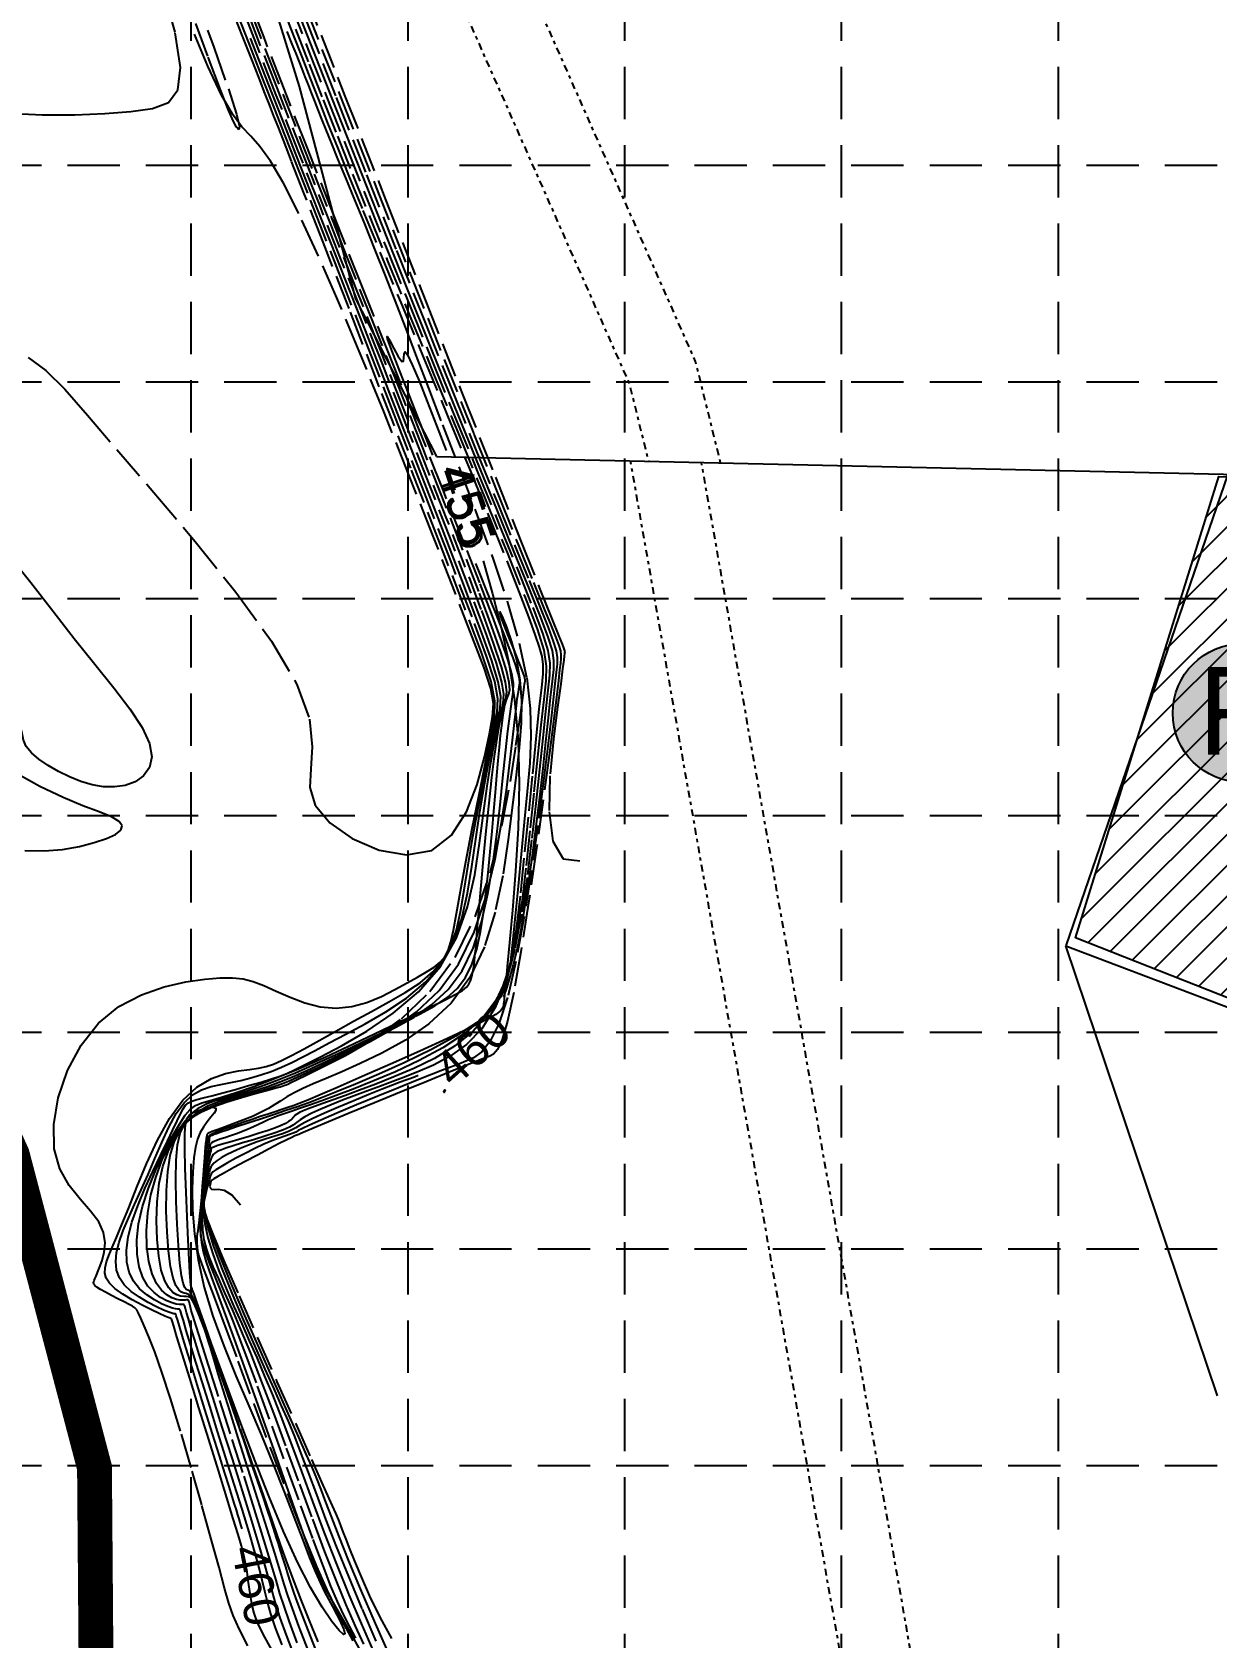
# Model space of a CAD drawing. Extents: x 6153 to 10142, y 8557 to 11052.
# Drawn here: x 8413.1 to 8753.2, y 9568.4 to 10029.5 of the extents above; entities that cross this region are included whole.
import ezdxf
from ezdxf.enums import TextEntityAlignment as Align

# ---------------------------------------------------------------- set-up
doc = ezdxf.new("R2010")
doc.units = 0
doc.header["$LTSCALE"] = 40
doc.header["$MEASUREMENT"] = 0
for name, pattern in [('DASH__25', [0.325, 0.25, -0.075]), ('DEPRESSION', [0.3501, 0.3, 0.05, 0.0001]), ('ESMT', [0.16, 0.025, -0.03, 0.05, -0.03, 0.025]), ('HIDDEN', [0.375, 0.25, -0.125]), ('SOLID_OPEN_END', [200, 100, 100])]:
    doc.linetypes.add(name, pattern=pattern)
doc.layers.get('0').update_dxf_attribs({"linetype": 'CONTINUOUS'})
for name, color, linetype in [('1-BOUNDARY', 9, 'SOLID_OPEN_END'), ('1B-LOTS', 2, 'CONTINUOUS'), ('BASE', 7, 'CONTINUOUS'), ('EX-ESMT', 1, 'ESMT'), ('GRID', 254, 'HIDDEN'), ('hatch', 2, 'CONTINUOUS'), ('PROP_OS_SS_ESMT', 1, 'ESMT'), ('SILT', 200, 'CONTINUOUS'), ('TOPO_CON_100SC', 14, 'DASH__25'), ('TOPO_ICON_100SC', 15, 'CONTINUOUS')]:
    doc.layers.add(name, color=color, linetype=linetype)
doc.styles.add('ryland', font='ARIAL.TTF', dxfattribs={"height": 25})
doc.styles.add('SEG_LABEL', font='simplex1')
doc.styles.get("Standard").update_dxf_attribs({"font": 'ARIAL.TTF'})

# ---------------------------------------------------------------- blocks, each defined once
blk = doc.blocks.new('RYLAND')
h = blk.add_hatch(color=81)
h.paths.add_polyline_path([(1.164, -1.048, 1), (-1.408, -1.048, 1)])
h.paths.add_polyline_path([(-1.348, -2.228), (1.104, -2.228), (1.104, 0.21), (-1.348, 0.21)], flags=25)
at = {"color": 5}
blk.add_circle((-0.122, -1.048), 1.286, dxfattribs=at)
at = {"layer": 'BASE', "color": 5, "style": 'ryland'}
blk.add_text('R', height=1.625, dxfattribs=at).set_placement((-0.122, -1.821), align=Align.CENTER)

msp = doc.modelspace()

# ---------------------------------------------------------------- hatches: boundary and pattern name
at = {"layer": 'hatch', "linetype": 'Continuous'}
h = msp.add_hatch(dxfattribs=at)
h.set_pattern_fill('ANSI31', color=256, scale=50, style=0)
h.paths.add_polyline_path([(8912.23, 9899.1), (8968.72, 9768.56), (8934.13, 9751.27), (8921.77, 9739.75), (8903.65, 9714.23), (8896.23, 9696.94), (8712.54, 9769.38), (8753.73, 9901.92)])

# ---------------------------------------------------------------- linework, layer by layer
at = {"layer": '1-BOUNDARY', "color": 7, "linetype": 'SOLID_OPEN_END'}
for p, q in [((8471.64, 10071.93), (8489.76, 10013.9)), ((8471.64, 10071.93), (8489.76, 10013.9)), ((8489.76, 10013.9), (8505.85, 9952.91)), ((8505.85, 9952.91), (8529.12, 9907.66)), ((8529.12, 9907.66), (9789.21, 9879.31))]:
    msp.add_line(p, q, dxfattribs=at)
at = {"layer": '1B-LOTS', "color": 7, "linetype": 'Continuous'}
for p, q in [((8756.34, 9902.54), (8709.78, 9767.08)), ((8709.78, 9767.08), (8897.43, 9695.9)), ((8709.78, 9767.08), (8897.43, 9695.9)), ((8753.33, 9637.86), (8709.78, 9767.08))]:
    msp.add_line(p, q, dxfattribs=at)
at = {"layer": 'EX-ESMT', "color": 0, "linetype": 'ESMT', "flags": 128}
for points in [[(8795.05, 9062.12), (8667.65, 9435.43), (8584.83, 9906.4)], [(8816.18, 9062.12), (8687.08, 9440.42), (8605.22, 9905.94)]]:
    msp.add_lwpolyline(points, dxfattribs=at)
at = {"layer": 'GRID', "color": 252, "linetype": 'HIDDEN', "ltscale": 1.5}
for p, q in [((8458.64, 10987.02), (8458.64, 8808.56)), ((8520.88, 10987.02), (8520.88, 8808.56)), ((8583.11, 10987.02), (8583.11, 8808.56)), ((8645.35, 10987.02), (8645.35, 8808.56)), ((8707.58, 10987.02), (8707.58, 8808.56)), ((6218.22, 9991.28), (10076.73, 9991.28)), ((6218.22, 9929.04), (10076.73, 9929.04)), ((6218.22, 9866.81), (10076.73, 9866.81)), ((6218.22, 9804.57), (10076.73, 9804.57)), ((6218.22, 9742.34), (10076.73, 9742.34)), ((6218.22, 9680.11), (10076.73, 9680.11)), ((6218.22, 9617.87), (10076.73, 9617.87))]:
    msp.add_line(p, q, dxfattribs=at)
at = {"layer": 'hatch', "linetype": 'Continuous', "flags": 128}
msp.add_lwpolyline([(8912.23, 9899.1), (8968.72, 9768.56), (8934.13, 9751.27), (8921.77, 9739.75), (8903.65, 9714.23), (8896.23, 9696.94), (8712.54, 9769.38), (8753.73, 9901.92)], close=True, dxfattribs=at)
at = {"layer": 'PROP_OS_SS_ESMT', "color": 7, "linetype": 'ESMT', "flags": 128}
msp.add_lwpolyline([(8610.69, 9905.82), (8603.52, 9934.9), (8361.39, 10482.72), (8204.45, 10663.2), (8189.36, 10650.08), (8344.32, 10471.87), (8584.52, 9928.41), (8589.98, 9906.29)], dxfattribs=at)
at = {"layer": 'SILT', "color": 200, "linetype": 'Continuous', "const_width": 10, "flags": 128}
msp.add_lwpolyline([(8353.86, 9825.77), (8407.38, 9707.02), (8430.97, 9617.28), (8433.58, 9286.13)], dxfattribs=at)
at = {"layer": 'TOPO_CON_100SC', "color": 5, "linetype": 'DASH__25'}
for points in [[(8335.79, 10032.1), (8342.66, 10027.18), (8350.2, 10022.85), (8358.44, 10018.83), (8367.27, 10015.15), (8376.58, 10011.94), (8386.24, 10009.31), (8396.15, 10007.38), (8406.15, 10006.22), (8415.98, 10005.73), (8425.34, 10005.75), (8433.92, 10006.13), (8441.44, 10006.72), (8447.61, 10007.54), (8452.18, 10009.32), (8454.93, 10012.96), (8455.65, 10019.37), (8454.09, 10029.45), (8450.2, 10043.7)], [(8484.83, 9566.39), (8482.97, 9571.25), (8481.6, 9575.31), (8480.61, 9578.7), (8479.84, 9581.76), (8479.1, 9584.9), (8478.23, 9588.52), (8477.03, 9593.02), (8475.39, 9598.68), (8473.37, 9605.3), (8471.1, 9612.55), (8468.71, 9620.12), (8466.32, 9627.66), (8464.04, 9634.89), (8461.95, 9641.58), (8460.09, 9647.57), (8458.53, 9652.66), (8457.32, 9656.66), (8456.48, 9659.47), (8455.96, 9661.25), (8455.66, 9662.24), (8455.49, 9662.67), (8455.36, 9662.78), (8455.17, 9662.78), (8454.84, 9662.77), (8454.26, 9662.84), (8453.36, 9663.07), (8452.03, 9663.53), (8450.25, 9664.3), (8448.15, 9665.4), (8445.97, 9666.84), (8443.9, 9668.64), (8442.16, 9670.8), (8440.93, 9673.35), (8440.25, 9676.3), (8440.15, 9679.67), (8440.63, 9683.48), (8441.72, 9687.76), (8443.39, 9692.48), (8445.46, 9697.42), (8447.71, 9702.33), (8449.94, 9706.94), (8451.91, 9710.99), (8453.47, 9714.28), (8454.67, 9716.86), (8455.61, 9718.82), (8456.39, 9720.26), (8457.13, 9721.3), (8457.94, 9722.02), (8458.94, 9722.54), (8460.3, 9722.98), (8462.14, 9723.45), (8464.62, 9724.06), (8467.81, 9724.89), (8471.45, 9725.89), (8475.22, 9726.95), (8478.78, 9727.99), (8481.81, 9728.91), (8484.13, 9729.66), (8486.14, 9730.44), (8488.39, 9731.48), (8491.43, 9733), (8495.82, 9735.25), (8501.88, 9738.42), (8509.1, 9742.57), (8516.72, 9747.73), (8524.02, 9753.92), (8530.25, 9761.16), (8534.85, 9769.4), (8538.01, 9778.33), (8540.11, 9787.53), (8541.51, 9796.63), (8542.59, 9805.22), (8543.66, 9812.96), (8544.73, 9819.75), (8545.77, 9825.55), (8546.74, 9830.31), (8547.6, 9834), (8548.25, 9836.73), (8548.46, 9839.35), (8547.92, 9842.85), (8546.35, 9848.23), (8543.46, 9856.51), (8539.08, 9868.33), (8533.5, 9883.01), (8527.14, 9899.49), (8520.43, 9916.74), (8513.79, 9933.71), (8507.52, 9949.63), (8501.53, 9964.79), (8495.61, 9979.77), (8489.55, 9995.13), (8483.16, 10011.43), (8476.3, 10029.04), (8469.11, 10047.56)], [(8489.16, 9566.99), (8486.96, 9572.95), (8485.39, 9577.45), (8484.21, 9581.15), (8483.09, 9584.94), (8481.7, 9589.68), (8479.72, 9596.26), (8476.93, 9605.23), (8473.57, 9615.84), (8470.01, 9627.01), (8466.6, 9637.66), (8463.69, 9646.72), (8461.56, 9653.38), (8460.13, 9657.87), (8459.25, 9660.69), (8458.76, 9662.35), (8458.5, 9663.34), (8458.33, 9664.08), (8458.2, 9664.66), (8458.08, 9665.08), (8457.93, 9665.35), (8457.72, 9665.47), (8457.42, 9665.46), (8456.99, 9665.38), (8456.38, 9665.32), (8455.57, 9665.35), (8454.51, 9665.55), (8453.18, 9666.02), (8451.69, 9666.85), (8450.16, 9668.2), (8448.72, 9670.17), (8447.49, 9672.89), (8446.58, 9676.44), (8446.04, 9680.67), (8445.93, 9685.4), (8446.29, 9690.43), (8447.15, 9695.57), (8448.54, 9700.62), (8450.34, 9705.43), (8452.42, 9709.83), (8454.64, 9713.66), (8456.86, 9716.78), (8458.98, 9719.07), (8461.07, 9720.67), (8463.24, 9721.8), (8465.59, 9722.66), (8468.23, 9723.44), (8471.26, 9724.32), (8474.75, 9725.42), (8478.78, 9726.78), (8483.4, 9728.51), (8488.68, 9730.66), (8494.62, 9733.27), (8500.97, 9736.21), (8507.44, 9739.29), (8513.7, 9742.33), (8519.45, 9745.14), (8524.44, 9747.62), (8528.68, 9749.92), (8532.21, 9752.27), (8535.11, 9754.88), (8537.45, 9757.99), (8539.28, 9761.76), (8540.69, 9766.16), (8541.77, 9771.08), (8542.62, 9776.44), (8543.33, 9782.14), (8543.98, 9788.07), (8544.57, 9794.1), (8545.12, 9800.06), (8545.62, 9805.8), (8546.08, 9811.15), (8546.49, 9816), (8546.87, 9820.33), (8547.22, 9824.15), (8547.55, 9827.46), (8547.86, 9830.29), (8548.16, 9832.65), (8548.46, 9834.59), (8548.78, 9836.17), (8549.13, 9837.45), (8549.52, 9838.48), (8549.92, 9839.4), (8550.15, 9840.64), (8549.99, 9842.73), (8549.21, 9846.16), (8547.58, 9851.47), (8544.94, 9859.04), (8541.3, 9868.83), (8536.75, 9880.71), (8531.37, 9894.51), (8525.23, 9910.09), (8518.39, 9927.34), (8510.85, 9946.37), (8502.56, 9967.3), (8493.49, 9990.3), (8483.61, 10015.49), (8473, 10042.73)], [(8492.26, 9564.86), (8489.64, 9571.77), (8487.8, 9576.78), (8486.51, 9580.52), (8485.44, 9583.84), (8484.29, 9587.62), (8482.72, 9592.71), (8480.53, 9599.72), (8477.87, 9608.1), (8475.01, 9617.07), (8472.23, 9625.82), (8469.79, 9633.54), (8467.89, 9639.62), (8466.49, 9644.19), (8465.48, 9647.58), (8464.73, 9650.1), (8464.14, 9652.08), (8463.62, 9653.8), (8463.12, 9655.35), (8462.64, 9656.8), (8462.17, 9658.2), (8461.68, 9659.6), (8461.18, 9661.05), (8460.66, 9662.48), (8460.12, 9663.79), (8459.59, 9664.89), (8459.05, 9665.7), (8458.52, 9666.16), (8457.95, 9666.35), (8457.32, 9666.4), (8456.58, 9666.42), (8455.68, 9666.52), (8454.62, 9666.85), (8453.45, 9667.57), (8452.26, 9668.87), (8451.13, 9670.93), (8450.15, 9673.93), (8449.4, 9677.98), (8448.92, 9682.83), (8448.76, 9688.15), (8448.97, 9693.62), (8449.58, 9698.91), (8450.63, 9703.74), (8452.09, 9708.05), (8453.9, 9711.81), (8456.01, 9715.01), (8458.39, 9717.63), (8460.98, 9719.66), (8463.72, 9721.21), (8466.55, 9722.4), (8469.42, 9723.34), (8472.27, 9724.16), (8475.07, 9724.96), (8477.91, 9725.82), (8480.89, 9726.82), (8484.15, 9728.03), (8487.78, 9729.51), (8491.89, 9731.31), (8496.41, 9733.41), (8501.29, 9735.74), (8506.45, 9738.24), (8511.81, 9740.87), (8517.29, 9743.61), (8522.7, 9746.65), (8527.83, 9750.23), (8532.49, 9754.57), (8536.47, 9759.93), (8539.63, 9766.43), (8542.06, 9773.89), (8543.91, 9782), (8545.32, 9790.5), (8546.44, 9799.08), (8547.39, 9807.46), (8548.23, 9815.38), (8548.98, 9822.57), (8549.64, 9828.77), (8550.26, 9833.71), (8550.81, 9837.28), (8551.18, 9839.97), (8551.23, 9842.4), (8550.79, 9845.21), (8549.74, 9849.03), (8547.91, 9854.43), (8545.22, 9861.76), (8541.56, 9871.32), (8536.83, 9883.4), (8530.95, 9898.28), (8523.9, 9916.03), (8516.04, 9935.78), (8507.81, 9956.45), (8499.68, 9976.93), (8492.08, 9996.13), (8485.38, 10013.16), (8479.63, 10027.95), (8474.78, 10040.63)], [(8458.94, 10042.27), (8465.21, 10025.15), (8469.41, 10013.16), (8471.7, 10005.91), (8472.56, 10002.35), (8472.42, 10001.45), (8471.75, 10002.16), (8470.85, 10003.79), (8469.46, 10007.04), (8467.15, 10012.95), (8463.52, 10022.59), (8458.13, 10036.99)], [(8491.28, 10040.73), (8502.86, 10011.09), (8514.61, 9981.16), (8526.07, 9952.11), (8536.72, 9925.2), (8546.04, 9901.7), (8553.54, 9882.86), (8558.84, 9869.52), (8562.26, 9860.97), (8564.22, 9856.07), (8565.17, 9853.69), (8565.57, 9852.71), (8565.78, 9852.15), (8565.9, 9851.78), (8565.94, 9851.5), (8565.93, 9851.24), (8565.9, 9850.92), (8565.83, 9850.37), (8565.68, 9849.12), (8565.36, 9846.62), (8564.8, 9842.32), (8563.91, 9835.66), (8562.73, 9826.46), (8561.71, 9815.92), (8561.45, 9805.62), (8562.51, 9797.15), (8565.47, 9792.07), (8570.29, 9791.5)], [(8475, 9566.07), (8472.49, 9571.01), (8470.79, 9574.79), (8469.53, 9578.35), (8468.29, 9582.62), (8466.71, 9588.55), (8464.48, 9596.75), (8461.75, 9606.62), (8458.73, 9617.25), (8455.68, 9627.71), (8452.82, 9637.09), (8450.34, 9644.66), (8448.26, 9650.49), (8446.58, 9654.85), (8445.26, 9657.98), (8444.28, 9660.14), (8443.61, 9661.6), (8443.09, 9662.54), (8442.58, 9663.15), (8441.9, 9663.63), (8440.89, 9664.15), (8439.45, 9664.87), (8437.71, 9665.74), (8435.87, 9666.68), (8434.13, 9667.6), (8432.68, 9668.41), (8431.67, 9669.05), (8431.07, 9669.54), (8430.78, 9669.94), (8430.71, 9670.28), (8430.77, 9670.61), (8430.91, 9670.98), (8431.11, 9671.49), (8431.42, 9672.23), (8431.85, 9673.29), (8432.44, 9674.77), (8433.15, 9676.74), (8433.76, 9679.12), (8434.01, 9681.83), (8433.6, 9684.75), (8432.26, 9687.8), (8429.86, 9690.93), (8426.81, 9694.34), (8423.68, 9698.28), (8421.03, 9703.03), (8419.4, 9708.82), (8419.25, 9715.79), (8420.57, 9723.47), (8423.23, 9731.28), (8427.11, 9738.62), (8432.08, 9744.9), (8437.98, 9749.68), (8444.42, 9753.07), (8450.96, 9755.33), (8457.18, 9756.72), (8462.64, 9757.52), (8467.04, 9757.92), (8470.59, 9757.95), (8473.64, 9757.6), (8476.54, 9756.85), (8479.61, 9755.67), (8483.15, 9754.1), (8487.1, 9752.37), (8491.35, 9750.77), (8495.79, 9749.61), (8500.31, 9749.17), (8504.8, 9749.64), (8509.17, 9750.87), (8513.33, 9752.59), (8517.19, 9754.54), (8520.68, 9756.45), (8523.71, 9758.13), (8526.3, 9759.62), (8528.45, 9761.02), (8530.19, 9762.44), (8531.53, 9763.98), (8532.51, 9765.79), (8533.28, 9768.21), (8534.01, 9771.6), (8534.87, 9776.35), (8536.03, 9782.84), (8537.59, 9791.21), (8539.42, 9800.77), (8541.35, 9810.59), (8543.18, 9819.73), (8544.72, 9827.27), (8545.75, 9832.73), (8545.91, 9837.41), (8544.82, 9843.03), (8542.07, 9851.34), (8537.29, 9864.07), (8530.29, 9882.28), (8521.8, 9904.27), (8512.73, 9927.66), (8504.03, 9950.08), (8496.62, 9969.13), (8491.2, 9983.05), (8487.54, 9992.43), (8485.18, 9998.47), (8483.65, 10002.37), (8482.49, 10005.33), (8481.3, 10008.38), (8479.91, 10011.95), (8478.22, 10016.29), (8476.12, 10021.66), (8473.5, 10028.3), (8470.28, 10036.41)], [(8481.97, 9564.72), (8479.33, 9569.58), (8477.7, 9572.98), (8476.77, 9575.5), (8476.23, 9577.67), (8475.82, 9579.95), (8475.46, 9582.37), (8475.12, 9584.86), (8474.76, 9587.35), (8474.35, 9589.77), (8473.85, 9592.12), (8473.16, 9594.76), (8472.18, 9598.1), (8470.81, 9602.57), (8468.94, 9608.6), (8466.52, 9616.39), (8463.76, 9625.3), (8460.93, 9634.44), (8458.3, 9642.96), (8456.14, 9649.98), (8454.64, 9654.86), (8453.73, 9657.84), (8453.25, 9659.4), (8453.06, 9659.99), (8453, 9660.09), (8452.92, 9660.1), (8452.68, 9660.16), (8452.14, 9660.37), (8451.15, 9660.79), (8449.56, 9661.51), (8447.31, 9662.59), (8444.61, 9663.95), (8441.77, 9665.49), (8439.08, 9667.11), (8436.83, 9668.72), (8435.27, 9670.23), (8434.34, 9671.69), (8433.96, 9673.15), (8434.02, 9674.67), (8434.42, 9676.32), (8435.08, 9678.19), (8436.01, 9680.46), (8437.25, 9683.35), (8438.84, 9687.09), (8440.8, 9691.89), (8443.16, 9697.84), (8445.91, 9704.49), (8449.03, 9711.25), (8452.5, 9717.55), (8456.29, 9722.79), (8460.35, 9726.54), (8464.51, 9728.98), (8468.56, 9730.42), (8472.29, 9731.2), (8475.5, 9731.62), (8478.07, 9731.99), (8480.23, 9732.45), (8482.31, 9733.13), (8484.62, 9734.13), (8487.49, 9735.58), (8491.14, 9737.55), (8495.47, 9739.95), (8500.27, 9742.63), (8505.33, 9745.45), (8510.45, 9748.27), (8515.44, 9750.99), (8520.15, 9753.69), (8524.42, 9756.52), (8528.12, 9759.59), (8531.1, 9763.04), (8533.29, 9766.99), (8534.86, 9771.58), (8536.05, 9776.91), (8537.08, 9783.11), (8538.21, 9790.3), (8539.61, 9798.46), (8541.19, 9807.1), (8542.83, 9815.57), (8544.37, 9823.26), (8545.68, 9829.51), (8546.58, 9834.07), (8546.76, 9838.05), (8545.85, 9842.97), (8543.5, 9850.3), (8539.35, 9861.55), (8533.22, 9877.63), (8525.7, 9897.18), (8517.54, 9918.27), (8509.5, 9938.96), (8502.34, 9957.33), (8496.64, 9971.91), (8492.2, 9983.22), (8488.66, 9992.24), (8485.62, 9999.95), (8482.72, 10007.36), (8479.6, 10015.35), (8476.04, 10024.5), (8471.83, 10035.29)], [(8488.39, 9563.09), (8486.06, 9569.12), (8484.28, 9574.13), (8483, 9578.07), (8482.03, 9581.46), (8481.1, 9584.92), (8479.96, 9589.1), (8478.37, 9594.64), (8476.16, 9601.96), (8473.47, 9610.57), (8470.55, 9619.78), (8467.65, 9628.89), (8465, 9637.19), (8462.8, 9644.13), (8461.04, 9649.73), (8459.67, 9654.13), (8458.64, 9657.5), (8457.91, 9660), (8457.4, 9661.78), (8457.08, 9662.95), (8456.87, 9663.66), (8456.71, 9664.01), (8456.54, 9664.12), (8456.29, 9664.12), (8455.91, 9664.08), (8455.32, 9664.08), (8454.46, 9664.21), (8453.27, 9664.54), (8451.71, 9665.16), (8449.92, 9666.13), (8448.07, 9667.52), (8446.31, 9669.4), (8444.83, 9671.85), (8443.76, 9674.9), (8443.17, 9678.52), (8443.1, 9682.66), (8443.61, 9687.24), (8444.72, 9692.22), (8446.45, 9697.49), (8448.6, 9702.8), (8450.95, 9707.84), (8453.27, 9712.32), (8455.33, 9715.93), (8456.99, 9718.47), (8458.43, 9720.14), (8459.92, 9721.21), (8461.75, 9721.98), (8464.18, 9722.72), (8467.45, 9723.69), (8471.6, 9725.01), (8476.66, 9726.75), (8482.65, 9728.99), (8489.57, 9731.81), (8497.35, 9735.23), (8505.54, 9739.01), (8513.59, 9742.84), (8520.95, 9746.41), (8527.09, 9749.41), (8531.59, 9751.63), (8534.65, 9753.19), (8536.59, 9754.31), (8537.74, 9755.19), (8538.42, 9756.06), (8538.91, 9757.07), (8539.29, 9758.26), (8539.59, 9759.59), (8539.82, 9761.04), (8540.01, 9762.58), (8540.19, 9764.24), (8540.39, 9766.28), (8540.63, 9769.02), (8540.96, 9772.77), (8541.4, 9777.83), (8541.97, 9784.39), (8542.66, 9792), (8543.42, 9800.1), (8544.22, 9808.09), (8545.02, 9815.42), (8545.8, 9821.61), (8546.55, 9826.67), (8547.26, 9830.71), (8547.93, 9833.86), (8548.56, 9836.24), (8549.08, 9838.07), (8549.3, 9840), (8548.95, 9842.79), (8547.78, 9847.2), (8545.52, 9853.99), (8542.01, 9863.68), (8537.4, 9875.92), (8531.95, 9890.1), (8525.9, 9905.63), (8519.51, 9921.9), (8512.96, 9938.49), (8506.19, 9955.58), (8499.08, 9973.54), (8491.52, 9992.71), (8483.39, 10013.46), (8474.65, 10035.88)], [(8485.78, 10034.38), (8488.11, 10028.43), (8490.48, 10022.35), (8492.9, 10016.15), (8495.36, 10009.85), (8497.9, 10003.39), (8500.71, 9996.32), (8504, 9988.13), (8508, 9978.29), (8512.92, 9966.27), (8518.88, 9951.83), (8525.5, 9935.8), (8532.32, 9919.28), (8538.86, 9903.38), (8544.65, 9889.21), (8549.3, 9877.63), (8552.88, 9868.54), (8555.53, 9861.61), (8557.4, 9856.48), (8558.64, 9852.83), (8559.39, 9850.23), (8559.7, 9847.97), (8559.63, 9845.23), (8559.24, 9841.21), (8558.56, 9835.12), (8557.66, 9826.43), (8556.6, 9815.78), (8555.44, 9804.09), (8554.26, 9792.31), (8553.13, 9781.33), (8552.04, 9771.91), (8550.75, 9763.96), (8548.93, 9757.24), (8546.25, 9751.49), (8542.41, 9746.45), (8537.2, 9741.89), (8530.97, 9737.79), (8524.19, 9734.14), (8517.33, 9730.96), (8510.88, 9728.23), (8505.21, 9725.96), (8500.34, 9724.09), (8496.2, 9722.58), (8492.71, 9721.35), (8489.81, 9720.36), (8487.41, 9719.55), (8485.42, 9718.87), (8483.73, 9718.27), (8482.24, 9717.7), (8480.85, 9717.12), (8479.47, 9716.48), (8478.06, 9715.81), (8476.6, 9715.11), (8475.07, 9714.42), (8473.45, 9713.74), (8471.74, 9713.11), (8470.01, 9712.53), (8468.38, 9712), (8466.93, 9711.54), (8465.78, 9711.14), (8464.99, 9710.82), (8464.52, 9710.55), (8464.27, 9710.3), (8464.16, 9710.04), (8464.11, 9709.75), (8464.05, 9709.41), (8463.96, 9709.01), (8463.85, 9708.54), (8463.72, 9708.01), (8463.56, 9707.42), (8463.39, 9706.74), (8463.2, 9705.88), (8462.99, 9704.72), (8462.76, 9703.15), (8462.51, 9701.05), (8462.25, 9698.36), (8462.02, 9695.24), (8461.87, 9691.91), (8461.85, 9688.58), (8462, 9685.47), (8462.38, 9682.72), (8463, 9680.16), (8463.89, 9677.59), (8465.06, 9674.77), (8466.54, 9671.48), (8468.33, 9667.5), (8470.45, 9662.7), (8472.91, 9656.96), (8475.71, 9650.13), (8478.86, 9642.11), (8482.34, 9632.88), (8486.03, 9622.84), (8489.81, 9612.51), (8493.52, 9602.42), (8497.03, 9593.08), (8500.23, 9584.91), (8503.13, 9577.85), (8505.76, 9571.78), (8508.15, 9566.55)], [(8486.92, 10038.29), (8492.34, 10024.39), (8497.86, 10010.27), (8503.48, 9995.95), (8509.25, 9981.38), (8515.19, 9966.47), (8521.35, 9951.14), (8527.78, 9935.3), (8534.43, 9919.03), (8541.02, 9902.98), (8547.18, 9887.97), (8552.54, 9874.8), (8556.76, 9864.28), (8559.55, 9856.92), (8561.11, 9851.94), (8561.71, 9848.26), (8561.62, 9844.8), (8561.12, 9840.48), (8560.44, 9834.44), (8559.63, 9826.79), (8558.7, 9817.86), (8557.64, 9807.99), (8556.46, 9797.51), (8555.13, 9786.77), (8553.55, 9776.18), (8551.59, 9766.13), (8549.11, 9757.05), (8545.98, 9749.35), (8542.13, 9743.31), (8537.74, 9738.76), (8533.06, 9735.38), (8528.33, 9732.88), (8523.8, 9730.94), (8519.65, 9729.3), (8515.84, 9727.85), (8512.29, 9726.54), (8508.88, 9725.3), (8505.53, 9724.05), (8502.18, 9722.77), (8498.94, 9721.47), (8495.96, 9720.21), (8493.39, 9719.04), (8491.37, 9718.01), (8489.99, 9717.14), (8489, 9716.4), (8488.09, 9715.72), (8486.95, 9715.02), (8485.26, 9714.26), (8482.82, 9713.38), (8479.83, 9712.42), (8476.61, 9711.44), (8473.48, 9710.51), (8470.75, 9709.69), (8468.68, 9709.02), (8467.19, 9708.47), (8466.18, 9708), (8465.51, 9707.57), (8465.06, 9707.14), (8464.72, 9706.67), (8464.46, 9706.13), (8464.23, 9705.51), (8464.02, 9704.79), (8463.8, 9703.96), (8463.55, 9703.01), (8463.28, 9701.9), (8463.01, 9700.63), (8462.73, 9699.17), (8462.47, 9697.51), (8462.26, 9695.6), (8462.25, 9693.23), (8462.6, 9690.17), (8463.48, 9686.19), (8465.06, 9681.05), (8467.42, 9674.65), (8470.37, 9667.37), (8473.62, 9659.74), (8476.89, 9652.3), (8479.9, 9645.55), (8482.45, 9639.87), (8484.6, 9635.01), (8486.52, 9630.57), (8488.34, 9626.16), (8490.23, 9621.36), (8492.31, 9615.85), (8494.66, 9609.55), (8497.32, 9602.47), (8500.37, 9594.61), (8503.85, 9585.97), (8507.76, 9576.63), (8511.9, 9567.06)], [(8491.54, 10036.65), (8501.61, 10010.89), (8511.83, 9984.85), (8521.86, 9959.43), (8531.34, 9935.52), (8539.87, 9914.06), (8547.1, 9895.97), (8552.74, 9881.9), (8556.95, 9871.48), (8559.96, 9864.05), (8562.02, 9858.97), (8563.37, 9855.6), (8564.22, 9853.34), (8564.7, 9851.82), (8564.88, 9850.69), (8564.85, 9849.63), (8564.7, 9848.31), (8564.48, 9846.35), (8564.13, 9843.26), (8563.57, 9838.49), (8562.7, 9831.51), (8561.45, 9821.77), (8559.77, 9809.07), (8557.76, 9794.49), (8555.58, 9779.46), (8553.39, 9765.39), (8551.33, 9753.7), (8549.53, 9745.44), (8547.98, 9740.24), (8546.64, 9737.33), (8545.48, 9735.98), (8544.46, 9735.44), (8543.47, 9735.04), (8542.19, 9734.54), (8540.21, 9733.76), (8537.13, 9732.54), (8532.57, 9730.7), (8526.33, 9728.16), (8518.98, 9725.15), (8511.31, 9722.01), (8504.11, 9719.05), (8498.16, 9716.58), (8494.03, 9714.86), (8491.52, 9713.79), (8490.18, 9713.21), (8489.6, 9712.95), (8489.35, 9712.84), (8489.06, 9712.73), (8488.52, 9712.51), (8487.6, 9712.09), (8486.14, 9711.39), (8484, 9710.31), (8481.12, 9708.81), (8477.76, 9707.03), (8474.26, 9705.17), (8470.99, 9703.41), (8468.28, 9701.94), (8466.41, 9700.91), (8465.26, 9700.23), (8464.64, 9699.79), (8464.36, 9699.45), (8464.24, 9699.08), (8464.13, 9698.6), (8464.07, 9698.06), (8464.18, 9697.58), (8464.56, 9697.24), (8465.3, 9697.15), (8466.5, 9697.27), (8468.22, 9696.97), (8470.51, 9695.5), (8472.91, 9692.69)], [(8411.97, 9936.04), (8417.01, 9932.32), (8422.43, 9926.92), (8428.98, 9919.47), (8437.38, 9909.62), (8448.01, 9897.26), (8459.85, 9883.24), (8471.56, 9868.65), (8481.76, 9854.59), (8489.09, 9842.15), (8492.66, 9832.15), (8493.49, 9824.28), (8493.05, 9817.94), (8492.82, 9812.55), (8494.3, 9807.52), (8498.54, 9802.46), (8504.98, 9797.9), (8512.65, 9794.57), (8520.57, 9793.19), (8527.77, 9794.5), (8533.48, 9798.92), (8537.74, 9805.63), (8540.8, 9813.47), (8542.92, 9821.31), (8544.35, 9828.01), (8545.25, 9832.84), (8545.46, 9836.72), (8544.72, 9840.97), (8542.78, 9846.91), (8539.39, 9855.88), (8534.41, 9868.76), (8528.2, 9884.7), (8521.24, 9902.39), (8514, 9920.53), (8506.96, 9937.84), (8500.5, 9953.22), (8494.72, 9966.41), (8489.63, 9977.38), (8485.22, 9986.08), (8481.52, 9992.47), (8478.47, 9996.67), (8475.83, 9999.6), (8473.31, 10002.31), (8470.6, 10005.89), (8467.42, 10011.4), (8463.51, 10019.69), (8458.91, 10030.61)], [(8486.19, 10029.68), (8487.65, 10026.02), (8488.73, 10023.35), (8489.61, 10021.13), (8490.48, 10018.94), (8491.36, 10016.69), (8492.26, 10014.38), (8493.18, 10012.03), (8494.11, 10009.65), (8495.08, 10007.2), (8496.14, 10004.52), (8497.39, 10001.42), (8498.9, 9997.69), (8500.77, 9993.13), (8503.03, 9987.63), (8505.63, 9981.32), (8508.45, 9974.44), (8511.38, 9967.19), (8514.32, 9959.81), (8517.2, 9952.41), (8520.15, 9944.74), (8523.31, 9936.47), (8526.84, 9927.23), (8530.89, 9916.69), (8535.54, 9904.67), (8540.47, 9891.7), (8545.28, 9878.47), (8549.56, 9865.68), (8552.91, 9854.03), (8555.03, 9844.02), (8556.06, 9835.3), (8556.27, 9827.32), (8555.89, 9819.56), (8555.17, 9811.45), (8554.34, 9802.63), (8553.47, 9793.4), (8552.59, 9784.24), (8551.74, 9775.63), (8550.98, 9768.04), (8550.25, 9761.81), (8549.24, 9756.73), (8547.57, 9752.47), (8544.82, 9748.67), (8540.62, 9745), (8534.74, 9741.19), (8527.67, 9737.34), (8520.07, 9733.63), (8512.59, 9730.25), (8505.9, 9727.38), (8500.47, 9725.13), (8496.13, 9723.41), (8492.5, 9722.06), (8489.22, 9720.9), (8485.92, 9719.79), (8482.33, 9718.6), (8478.61, 9717.36), (8475, 9716.16), (8471.75, 9715.08), (8469.09, 9714.19), (8467.22, 9713.55), (8466.02, 9713.13), (8465.33, 9712.88), (8464.96, 9712.74), (8464.76, 9712.66), (8464.58, 9712.59), (8464.4, 9712.51), (8464.22, 9712.42), (8464.08, 9712.31), (8463.96, 9712.17), (8463.9, 9711.98), (8463.86, 9711.76), (8463.85, 9711.51), (8463.84, 9711.23), (8463.82, 9710.93), (8463.78, 9710.62), (8463.72, 9710.29), (8463.64, 9709.92), (8463.54, 9709.53), (8463.43, 9709.09), (8463.3, 9708.58), (8463.16, 9707.91), (8463, 9706.96), (8462.81, 9705.6), (8462.61, 9703.73), (8462.37, 9701.28), (8462.13, 9698.43), (8461.88, 9695.42), (8461.65, 9692.47), (8461.45, 9689.83), (8461.3, 9687.65), (8461.27, 9685.75), (8461.43, 9683.89), (8461.88, 9681.82), (8462.69, 9679.29), (8463.93, 9676.05), (8465.63, 9671.85), (8467.84, 9666.43), (8470.57, 9659.56), (8473.87, 9650.97), (8477.71, 9640.62), (8481.87, 9629.16), (8486.09, 9617.44), (8490.1, 9606.32), (8493.62, 9596.64), (8496.47, 9589.04), (8498.75, 9583.25), (8500.65, 9578.77), (8502.35, 9575.1), (8504.04, 9571.76), (8505.88, 9568.31)], [(8488.7, 10030.32), (8492.62, 10020.27), (8496.61, 10010.06), (8500.7, 9999.65), (8505.04, 9988.7), (8509.81, 9976.79), (8515.18, 9963.5), (8521.34, 9948.42), (8528.32, 9931.41), (8535.71, 9913.48), (8542.92, 9895.94), (8549.39, 9880.07), (8554.55, 9867.18), (8558, 9858.11), (8559.92, 9851.98), (8560.65, 9847.45), (8560.54, 9843.19), (8559.92, 9837.87), (8559.09, 9830.47), (8558.13, 9821.3), (8557.08, 9810.98), (8555.95, 9800.15), (8554.79, 9789.42), (8553.59, 9779.34), (8552.15, 9770.07), (8550.26, 9761.69), (8547.68, 9754.27), (8544.19, 9747.9), (8539.66, 9742.6), (8534.32, 9738.27), (8528.53, 9734.73), (8522.61, 9731.84), (8516.91, 9729.44), (8511.71, 9727.38), (8507.06, 9725.62), (8502.98, 9724.13), (8499.46, 9722.88), (8496.52, 9721.84), (8494.13, 9720.97), (8492.26, 9720.26), (8490.83, 9719.68), (8489.78, 9719.2), (8489.05, 9718.79), (8488.57, 9718.44), (8488.25, 9718.11), (8488, 9717.79), (8487.72, 9717.45), (8487.32, 9717.07), (8486.7, 9716.63), (8485.81, 9716.12), (8484.57, 9715.53), (8482.93, 9714.86), (8480.81, 9714.1), (8478.22, 9713.26), (8475.34, 9712.38), (8472.44, 9711.53), (8469.78, 9710.75), (8467.6, 9710.12), (8466.09, 9709.66), (8465.18, 9709.33), (8464.69, 9709.09), (8464.49, 9708.85), (8464.41, 9708.58), (8464.32, 9708.2), (8464.2, 9707.73), (8464.06, 9707.16), (8463.89, 9706.5), (8463.7, 9705.75), (8463.48, 9704.9), (8463.25, 9703.9), (8463, 9702.68), (8462.75, 9701.16), (8462.49, 9699.28), (8462.26, 9696.98), (8462.14, 9694.24), (8462.24, 9691.04), (8462.66, 9687.39), (8463.53, 9683.26), (8464.9, 9678.68), (8466.68, 9673.77), (8468.75, 9668.67), (8470.97, 9663.53), (8473.22, 9658.51), (8475.39, 9653.69), (8477.53, 9648.86), (8479.72, 9643.76), (8482.03, 9638.15), (8484.55, 9631.74), (8487.33, 9624.36), (8490.35, 9616.19), (8493.57, 9607.49), (8496.94, 9598.52), (8500.44, 9589.52), (8504, 9580.77), (8507.52, 9572.46), (8510.87, 9564.8)], [(8491.8, 10032.58), (8500.36, 10010.68), (8509.05, 9988.55), (8517.66, 9966.74), (8525.95, 9945.84), (8533.7, 9926.42), (8540.66, 9909.08), (8546.64, 9894.28), (8551.64, 9881.98), (8555.7, 9872.02), (8558.86, 9864.25), (8561.16, 9858.5), (8562.67, 9854.54), (8563.5, 9851.86), (8563.82, 9849.88), (8563.77, 9848.02), (8563.51, 9845.7), (8563.13, 9842.38), (8562.63, 9837.77), (8561.94, 9831.61), (8561.02, 9823.67), (8559.79, 9813.68), (8558.22, 9801.64), (8556.36, 9788.39), (8554.25, 9775.02), (8551.96, 9762.61), (8549.54, 9752.25), (8547.06, 9744.73), (8544.57, 9739.74), (8542.12, 9736.68), (8539.77, 9734.95), (8537.57, 9733.94), (8535.53, 9733.13), (8533.41, 9732.31), (8530.9, 9731.36), (8527.72, 9730.12), (8523.56, 9728.48), (8518.28, 9726.36), (8512.3, 9723.93), (8506.19, 9721.41), (8500.54, 9719.04), (8495.9, 9717.06), (8492.69, 9715.62), (8490.68, 9714.66), (8489.48, 9714.04), (8488.72, 9713.64), (8487.99, 9713.31), (8486.98, 9712.94), (8485.62, 9712.48), (8483.94, 9711.88), (8481.92, 9711.1), (8479.59, 9710.11), (8476.97, 9708.88), (8474.23, 9707.51), (8471.57, 9706.11), (8469.16, 9704.8), (8467.21, 9703.67), (8465.84, 9702.82), (8464.98, 9702.16), (8464.47, 9701.57), (8464.17, 9700.93), (8463.94, 9700.13), (8463.67, 9699.08), (8463.35, 9697.84), (8463.01, 9696.51), (8462.69, 9695.19), (8462.42, 9693.98), (8462.27, 9692.84), (8462.48, 9691.22), (8463.33, 9688.44), (8465.11, 9683.81), (8468.11, 9676.64), (8472.46, 9666.58), (8477.74, 9654.57), (8483.35, 9641.9), (8488.72, 9629.82), (8493.26, 9619.61), (8496.56, 9612.23), (8498.75, 9607.31), (8500.12, 9604.19), (8500.97, 9602.18), (8501.6, 9600.6), (8502.25, 9598.87), (8503.07, 9596.71), (8504.16, 9593.95), (8505.6, 9590.41), (8507.5, 9585.9), (8509.93, 9580.38), (8512.86, 9574.29), (8516.24, 9568.19)], [(8495.2, 9567.24), (8492.61, 9573.55), (8490.29, 9579.32), (8488.26, 9584.56), (8486.36, 9589.68), (8484.39, 9595.19), (8482.15, 9601.59), (8479.45, 9609.39), (8476.17, 9618.85), (8472.54, 9629.28), (8468.87, 9639.78), (8465.47, 9649.41), (8462.65, 9657.26), (8460.64, 9662.65), (8459.34, 9665.89), (8458.54, 9667.53), (8458.07, 9668.14), (8457.72, 9668.26), (8457.33, 9668.42), (8456.89, 9668.96), (8456.43, 9670.2), (8455.95, 9672.45), (8455.48, 9676.02), (8455.04, 9681.06), (8454.67, 9687.13), (8454.42, 9693.64), (8454.33, 9700), (8454.44, 9705.6), (8454.81, 9709.99), (8455.57, 9713.3), (8456.84, 9715.79), (8458.76, 9717.71), (8461.45, 9719.33), (8464.97, 9720.85), (8469.01, 9722.28), (8473.18, 9723.58), (8477.1, 9724.7), (8480.37, 9725.59), (8482.7, 9726.22), (8484.22, 9726.64), (8485.13, 9726.9), (8485.65, 9727.07), (8486, 9727.2), (8486.42, 9727.39), (8487.29, 9727.81), (8489, 9728.64), (8491.95, 9730.08), (8496.54, 9732.34), (8502.99, 9735.6), (8510.74, 9740.12), (8519.07, 9746.15), (8527.24, 9753.96), (8534.53, 9763.8), (8540.35, 9775.7), (8544.77, 9788.81), (8548.03, 9802.05), (8550.34, 9814.34), (8551.94, 9824.6), (8553.03, 9832.03), (8553.73, 9836.93), (8554.13, 9839.89), (8554.33, 9841.47), (8554.43, 9842.26), (8554.51, 9842.76), (8554.56, 9843.14), (8554.57, 9843.48), (8554.51, 9843.87), (8554.36, 9844.41), (8554.1, 9845.17), (8553.71, 9846.24), (8553.15, 9847.7), (8552.39, 9849.63), (8551.41, 9852.1), (8550.21, 9855.11), (8548.98, 9858.23), (8547.93, 9860.95), (8547.28, 9862.75), (8547.24, 9863.12), (8547.95, 9861.69), (8549.19, 9858.66), (8550.66, 9854.38), (8552.07, 9849.2), (8553.11, 9843.47), (8553.55, 9837.44), (8553.45, 9831.02), (8552.9, 9824.01), (8552.03, 9816.22), (8550.96, 9807.45), (8549.73, 9797.64), (8548.16, 9787.23), (8545.97, 9776.78), (8542.92, 9766.84), (8538.75, 9757.98), (8533.33, 9750.64), (8526.99, 9744.72), (8520.23, 9740.01), (8513.49, 9736.28), (8507.27, 9733.33), (8501.93, 9730.95), (8497.47, 9729.02), (8493.77, 9727.44), (8490.74, 9726.1), (8488.26, 9724.9), (8486.22, 9723.76), (8484.43, 9722.63), (8482.73, 9721.52), (8480.92, 9720.41), (8478.81, 9719.29), (8476.3, 9718.14), (8473.54, 9717.03), (8470.78, 9715.98), (8468.25, 9715.06), (8466.19, 9714.31), (8464.76, 9713.77), (8463.9, 9713.41), (8463.46, 9713.18), (8463.3, 9713.05), (8463.27, 9712.95), (8463.26, 9712.86), (8463.24, 9712.77), (8463.22, 9712.66), (8463.19, 9712.55), (8463.16, 9712.43), (8463.13, 9712.29), (8463.09, 9712.1), (8463.04, 9711.84), (8462.99, 9711.46), (8462.93, 9710.93), (8462.87, 9710.22), (8462.78, 9709.26), (8462.68, 9707.95), (8462.55, 9706.22), (8462.37, 9703.98), (8462.16, 9701.21), (8461.91, 9698.12), (8461.65, 9694.95), (8461.39, 9691.98), (8461.15, 9689.45), (8460.93, 9687.55), (8460.74, 9686.19), (8460.59, 9685.2), (8460.47, 9684.41), (8460.38, 9683.64), (8460.33, 9682.78), (8460.33, 9681.79), (8460.4, 9680.7), (8460.56, 9679.53), (8460.83, 9678.29), (8461.26, 9676.89), (8462.02, 9674.83), (8463.3, 9671.48), (8465.29, 9666.23), (8468.21, 9658.46), (8472.14, 9647.86), (8476.78, 9635.3), (8481.75, 9621.97), (8486.63, 9609.05), (8491.03, 9597.73), (8494.66, 9588.88), (8497.65, 9582.13), (8500.23, 9576.78), (8502.64, 9572.15), (8505.11, 9567.55)], [(8410.96, 9794.52), (8416.49, 9794.35), (8421.78, 9794.78), (8426.65, 9795.64), (8430.92, 9796.73), (8434.41, 9797.9), (8436.99, 9799.11), (8438.54, 9800.35), (8438.94, 9801.6), (8438.07, 9802.84), (8435.84, 9804.1), (8432.33, 9805.54), (8427.66, 9807.35), (8421.94, 9809.74), (8415.28, 9812.9), (8407.89, 9816.94)]]:
    msp.add_lwpolyline(points, dxfattribs=at)
at = {"layer": 'TOPO_CON_100SC', "color": 5, "linetype": 'DEPRESSION', "flags": 128}
for points in [[(8348.47, 9915.77), (8344.59, 9917.94), (8341.28, 9919.02), (8338.78, 9919.48), (8337.35, 9919.81), (8337.26, 9920.48), (8338.67, 9921.81), (8341.36, 9923.4), (8345.01, 9924.69), (8349.3, 9925.12), (8353.92, 9924.14), (8358.58, 9921.38), (8363.19, 9917.32), (8367.66, 9912.63), (8371.94, 9908), (8375.95, 9904.1), (8379.67, 9901.38), (8383.27, 9899.41), (8386.97, 9897.52), (8390.99, 9895.05), (8395.54, 9891.35), (8400.77, 9885.93), (8406.56, 9879.11), (8412.69, 9871.41), (8418.97, 9863.32), (8425.18, 9855.37), (8431.11, 9847.96), (8436.51, 9841.22), (8441.1, 9835.17), (8444.61, 9829.84), (8446.79, 9825.24), (8447.44, 9821.41), (8446.77, 9818.32), (8445.07, 9815.93), (8442.64, 9814.23), (8439.77, 9813.17), (8436.71, 9812.72), (8433.54, 9812.81), (8430.31, 9813.37), (8427.05, 9814.33), (8423.8, 9815.61), (8420.62, 9817.15), (8417.64, 9818.86), (8415.01, 9820.68), (8412.87, 9822.54), (8411.39, 9824.36), (8410.6, 9826.14), (8410.17, 9828.11), (8409.64, 9830.56), (8408.56, 9833.78), (8406.48, 9838.07), (8403.12, 9843.59), (8398.77, 9849.98), (8393.91, 9856.74), (8389.01, 9863.4), (8384.52, 9869.44), (8380.79, 9874.54), (8377.65, 9878.92), (8374.8, 9882.96), (8371.97, 9887.03), (8368.85, 9891.53), (8365.23, 9896.68), (8361.21, 9902.16), (8356.95, 9907.48), (8352.65, 9912.17), (8348.47, 9915.77)], [(8492.73, 9591.38), (8494.42, 9587.26), (8495.81, 9584.12), (8497.01, 9581.63), (8498.13, 9579.48), (8499.28, 9577.34), (8500.51, 9575), (8501.66, 9572.7), (8502.52, 9570.76), (8502.86, 9569.53), (8502.48, 9569.35), (8501.2, 9570.5), (8499.11, 9573.09), (8496.34, 9577.19), (8493.02, 9582.84), (8489.29, 9590.11), (8485.27, 9598.95), (8481.14, 9608.83), (8477.08, 9619.13), (8473.25, 9629.21), (8469.82, 9638.45), (8466.95, 9646.33), (8464.6, 9652.84), (8462.74, 9658.06), (8461.31, 9662.1), (8460.27, 9665.06), (8459.57, 9667.05), (8459.13, 9668.25), (8458.89, 9668.86), (8458.78, 9669.09), (8458.73, 9669.13), (8458.69, 9669.2), (8458.62, 9669.66), (8458.51, 9670.87), (8458.36, 9673.21), (8458.15, 9677.06), (8457.86, 9682.6), (8457.55, 9689.29), (8457.25, 9696.39), (8457.01, 9703.19), (8456.87, 9708.94), (8456.88, 9713.11), (8457.08, 9715.87), (8457.52, 9717.56), (8458.26, 9718.56), (8459.34, 9719.2), (8460.75, 9719.77), (8462.33, 9720.27), (8463.85, 9720.62), (8465.07, 9720.73), (8465.78, 9720.52), (8465.81, 9719.95), (8465.29, 9719.05), (8464.4, 9717.89), (8463.32, 9716.53), (8462.24, 9715.05), (8461.3, 9713.47), (8460.54, 9711.61), (8459.93, 9709.26), (8459.48, 9706.21), (8459.17, 9702.24), (8459.01, 9697.2), (8459.12, 9691.19), (8459.64, 9684.38), (8460.7, 9676.92), (8462.45, 9668.98), (8464.96, 9660.72), (8468.07, 9652.23), (8471.57, 9643.64), (8475.24, 9635.04), (8478.87, 9626.52), (8482.28, 9618.23), (8485.4, 9610.34), (8488.2, 9603.09), (8490.65, 9596.7), (8492.73, 9591.38)]]:
    msp.add_lwpolyline(points, close=True, dxfattribs=at)
at = {"layer": 'TOPO_CON_100SC', "color": 4, "linetype": 'DASH__25', "flags": 128}
msp.add_lwpolyline([(8531.18, 9725.36), (8531.16, 9725.26), (8531.18, 9725.18), (8531.23, 9725.1), (8531.3, 9725.06), (8531.37, 9725.04), (8531.43, 9725.07), (8531.48, 9725.12), (8531.52, 9725.2), (8531.57, 9725.29), (8531.62, 9725.39), (8531.67, 9725.49), (8531.72, 9725.57), (8531.74, 9725.64), (8531.75, 9725.68), (8531.7, 9725.69), (8531.62, 9725.67), (8531.5, 9725.62), (8531.37, 9725.55), (8531.26, 9725.46), (8531.18, 9725.36)], close=True, dxfattribs=at)
at = {"layer": 'TOPO_CON_100SC', "color": 5, "linetype": 'DASH__25', "flags": 128}
msp.add_lwpolyline([(8531.18, 9725.36), (8531.16, 9725.26), (8531.18, 9725.18), (8531.23, 9725.1), (8531.3, 9725.06), (8531.37, 9725.04), (8531.43, 9725.07), (8531.48, 9725.12), (8531.52, 9725.2), (8531.57, 9725.29), (8531.62, 9725.39), (8531.67, 9725.49), (8531.72, 9725.57), (8531.74, 9725.64), (8531.75, 9725.68), (8531.7, 9725.69), (8531.62, 9725.67), (8531.5, 9725.62), (8531.37, 9725.55), (8531.26, 9725.46), (8531.18, 9725.36)], close=True, dxfattribs=at)
at = {"layer": 'TOPO_ICON_100SC', "color": 5, "linetype": 'Continuous', "flags": 128}
for points in [[(8485.14, 10046.26), (8492.06, 10028.51), (8499.11, 10010.47), (8506.27, 9992.25), (8513.45, 9974.06), (8520.57, 9956.15), (8527.53, 9938.78), (8534.22, 9922.19), (8540.53, 9906.66), (8546.33, 9892.48), (8551.44, 9879.99), (8555.7, 9869.52), (8558.96, 9861.39), (8561.11, 9855.73), (8562.31, 9851.9), (8562.77, 9849.07), (8562.7, 9846.41), (8562.31, 9843.09), (8561.79, 9838.44), (8561.17, 9832.55), (8560.45, 9825.65), (8559.62, 9817.99), (8558.7, 9809.81), (8557.68, 9801.39), (8556.59, 9793), (8555.46, 9784.96), (8554.33, 9777.57), (8553.23, 9771.14), (8552.18, 9765.89), (8551.19, 9761.65), (8550.22, 9758.17), (8549.29, 9755.19), (8548.36, 9752.47)], [(8473.37, 9599.69), (8473.1, 9600.57), (8472.82, 9601.5), (8472.5, 9602.54), (8472.14, 9603.72), (8471.7, 9605.11), (8471.18, 9606.77), (8470.49, 9608.93), (8469.59, 9611.8), (8468.38, 9615.63), (8466.82, 9620.64), (8464.87, 9626.92), (8462.68, 9633.98), (8460.46, 9641.17), (8458.41, 9647.83), (8456.73, 9653.32), (8455.56, 9657.17), (8454.85, 9659.55), (8454.46, 9660.82), (8454.27, 9661.33), (8454.18, 9661.43), (8454.04, 9661.44), (8453.76, 9661.47), (8453.2, 9661.6), (8452.26, 9661.93), (8450.8, 9662.52), (8448.78, 9663.45), (8446.38, 9664.68), (8443.87, 9666.17), (8441.49, 9667.88), (8439.5, 9669.76), (8438.1, 9671.79), (8437.3, 9673.99), (8437.06, 9676.41), (8437.33, 9679.08), (8438.07, 9682.04), (8439.23, 9685.33), (8440.74, 9688.94), (8442.48, 9692.84), (8444.39, 9697.01), (8446.35, 9701.44), (8448.31, 9706.06), (8450.29, 9710.67), (8452.32, 9715.04), (8454.45, 9718.91), (8456.71, 9722.04), (8459.14, 9724.28), (8461.73, 9725.76), (8464.43, 9726.7), (8467.22, 9727.32), (8470.06, 9727.84), (8472.94, 9728.44), (8475.84, 9729.17), (8478.76, 9730.04), (8481.7, 9731.06), (8484.65, 9732.24), (8487.64, 9733.61), (8490.8, 9735.2), (8494.33, 9737.05), (8498.38, 9739.23), (8503.14, 9741.76), (8508.66, 9744.7), (8514.62, 9748.13), (8520.57, 9752.12), (8526.07, 9756.75), (8530.68, 9762.1), (8534.07, 9768.2), (8536.44, 9774.95), (8538.08, 9782.22), (8539.3, 9789.87), (8540.4, 9797.76), (8541.63, 9805.71), (8542.96, 9813.42), (8544.3, 9820.56), (8545.56, 9826.79), (8546.64, 9831.76), (8547.42, 9835.4), (8547.61, 9838.7), (8546.89, 9842.91), (8544.93, 9849.27), (8541.4, 9859.03), (8536.15, 9872.97), (8529.64, 9889.99), (8522.49, 9908.52), (8515.31, 9926.99), (8508.74, 9943.84), (8503.25, 9957.85), (8498.75, 9969.27), (8495.03, 9978.69), (8491.84, 9986.73), (8488.98, 9993.98), (8486.23, 10000.96), (8483.56, 10007.79), (8480.94, 10014.5), (8478.36, 10021.15), (8475.79, 10027.75)], [(8528.12, 9908.03), (8524.58, 9916.96), (8521.27, 9925.33), (8518.43, 9932.57), (8516.3, 9938.11), (8515.11, 9941.39), (8515, 9942.08), (8515.71, 9940.87), (8516.87, 9938.66), (8518.14, 9936.38), (8519.15, 9934.94), (8519.65, 9934.97), (8519.8, 9935.97), (8519.87, 9937.14), (8520.13, 9937.69), (8520.84, 9936.83), (8522.2, 9933.98), (8524.13, 9929.35), (8526.49, 9923.4), (8529.14, 9916.57), (8531.93, 9909.3)], [(8542.51, 9877.62), (8545.18, 9868.17), (8547.69, 9858.5), (8549.87, 9848.42), (8551.56, 9837.7), (8552.6, 9826.13), (8552.88, 9813.67), (8552.56, 9800.9), (8551.84, 9788.54), (8550.95, 9777.35), (8550.1, 9768.05), (8549.45, 9761.18), (8549, 9756.47), (8548.71, 9753.42), (8548.53, 9751.56), (8548.41, 9750.39), (8548.25, 9749.48), (8547.65, 9748.56), (8546.18, 9747.41), (8543.39, 9745.81), (8538.84, 9743.55), (8532.29, 9740.48), (8524.38, 9736.89), (8515.95, 9733.12), (8507.85, 9729.55), (8500.91, 9726.53), (8495.77, 9724.32), (8492.2, 9722.83), (8489.75, 9721.85), (8487.97, 9721.2), (8486.42, 9720.67), (8484.73, 9720.11), (8482.84, 9719.48), (8480.78, 9718.79), (8478.57, 9718.05), (8476.24, 9717.27), (8473.83, 9716.45), (8471.44, 9715.63), (8469.21, 9714.84), (8467.26, 9714.13), (8465.71, 9713.52), (8464.65, 9713.04), (8464.02, 9712.67), (8463.69, 9712.39), (8463.57, 9712.16), (8463.54, 9711.95), (8463.52, 9711.74), (8463.48, 9711.53), (8463.43, 9711.29), (8463.37, 9711.04), (8463.3, 9710.76), (8463.22, 9710.44), (8463.12, 9710.01), (8463.02, 9709.4), (8462.9, 9708.53), (8462.77, 9707.33), (8462.62, 9705.75), (8462.45, 9703.81), (8462.27, 9701.56), (8462.08, 9699.06), (8461.87, 9696.35), (8461.65, 9693.48), (8461.48, 9690.53), (8461.39, 9687.57), (8461.44, 9684.69), (8461.68, 9681.95), (8462.17, 9679.32), (8463.06, 9676.28), (8464.48, 9672.19), (8466.6, 9666.41), (8469.57, 9658.32), (8473.43, 9647.58), (8477.86, 9635.15), (8482.42, 9622.27), (8486.68, 9610.2), (8490.21, 9600.2), (8492.7, 9593.18), (8494.36, 9588.65), (8495.53, 9585.75), (8496.55, 9583.66), (8497.74, 9581.52), (8499.4, 9578.63), (8501.56, 9574.83), (8504.23, 9570.08), (8507.4, 9564.34)], [(8495.35, 9562.75), (8492.32, 9570.59), (8490.22, 9576.08), (8488.89, 9579.59), (8488.11, 9581.77), (8487.62, 9583.25), (8487.18, 9584.66), (8486.59, 9586.52), (8485.89, 9588.74), (8485.14, 9591.11), (8484.4, 9593.43), (8483.75, 9595.47), (8483.24, 9597.12), (8482.78, 9598.59), (8482.26, 9600.2), (8481.59, 9602.25), (8480.65, 9605.06), (8479.37, 9608.86), (8477.76, 9613.57), (8475.88, 9619.05), (8473.79, 9625.14), (8471.53, 9631.69), (8469.17, 9638.51), (8466.8, 9645.27), (8464.56, 9651.6), (8462.53, 9657.13), (8460.85, 9661.48), (8459.58, 9664.41), (8458.65, 9666.12), (8457.93, 9666.96), (8457.32, 9667.28), (8456.7, 9667.39), (8455.97, 9667.63), (8455.17, 9668.27), (8454.34, 9669.54), (8453.54, 9671.69), (8452.82, 9674.97), (8452.22, 9679.52), (8451.8, 9684.98), (8451.59, 9690.9), (8451.65, 9696.81), (8452.01, 9702.25), (8452.72, 9706.87), (8453.83, 9710.68), (8455.37, 9713.8), (8457.38, 9716.36), (8459.92, 9718.48), (8462.97, 9720.25), (8466.36, 9721.75), (8469.87, 9722.99), (8473.26, 9724.02), (8476.32, 9724.87), (8478.89, 9725.59), (8481.06, 9726.23), (8483.01, 9726.86), (8484.9, 9727.55), (8486.89, 9728.36), (8489.15, 9729.35), (8491.85, 9730.61), (8495.15, 9732.19), (8499.2, 9734.16), (8504.18, 9736.6), (8510.14, 9739.61), (8516.72, 9743.39), (8523.45, 9748.19), (8529.87, 9754.27), (8535.5, 9761.86), (8539.99, 9771.06), (8543.42, 9781.35), (8545.97, 9792.02), (8547.83, 9802.42), (8549.19, 9811.84), (8550.21, 9819.75), (8550.98, 9826.16), (8551.55, 9831.23), (8551.99, 9835.12), (8552.34, 9837.99), (8552.66, 9840.01), (8552.91, 9841.46), (8553.02, 9842.63), (8552.93, 9843.81), (8552.6, 9845.29), (8551.98, 9847.29), (8551.11, 9849.79), (8550.03, 9852.67), (8548.81, 9855.84), (8547.5, 9859.2), (8546.14, 9862.65), (8544.75, 9866.16), (8543.34, 9869.73), (8541.91, 9873.33), (8540.48, 9876.94)], [(8523.84, 9729.79), (8523.69, 9729.73), (8523.49, 9729.66), (8523.21, 9729.56), (8522.81, 9729.42), (8522.25, 9729.23), (8521.47, 9728.95), (8520.34, 9728.55), (8518.74, 9727.95), (8516.5, 9727.1), (8513.51, 9725.91), (8509.7, 9724.38), (8505.4, 9722.62), (8501.01, 9720.79), (8496.95, 9719.04), (8493.63, 9717.53), (8491.34, 9716.38), (8489.84, 9715.53), (8488.79, 9714.88), (8487.83, 9714.33), (8486.62, 9713.78), (8484.9, 9713.16), (8482.72, 9712.45), (8480.27, 9711.66), (8477.7, 9710.81), (8475.17, 9709.9), (8472.82, 9708.95), (8470.71, 9707.99), (8468.87, 9707.06), (8467.34, 9706.18), (8466.14, 9705.41), (8465.28, 9704.74), (8464.72, 9704.14), (8464.35, 9703.54), (8464.1, 9702.86), (8463.87, 9702.05), (8463.61, 9701.04), (8463.32, 9699.87), (8463.01, 9698.57), (8462.71, 9697.18), (8462.45, 9695.74), (8462.27, 9694.22), (8462.36, 9692.23), (8462.97, 9689.31), (8464.3, 9685), (8466.58, 9678.85), (8469.94, 9670.61), (8474.05, 9660.97), (8478.48, 9650.82), (8482.8, 9641.06), (8486.58, 9632.58), (8489.5, 9626.05), (8491.67, 9621.16), (8493.32, 9617.38), (8494.66, 9614.17), (8495.91, 9610.98), (8497.29, 9607.33), (8498.97, 9602.9), (8501.08, 9597.45), (8503.8, 9590.7), (8507.26, 9582.41), (8511.53, 9572.49), (8516.28, 9561.67)]]:
    msp.add_lwpolyline(points, dxfattribs=at)

# ---------------------------------------------------------------- block references
at = {"color": 7, "xscale": 15.4749784294454, "yscale": 15.4749784294454, "zscale": 15.47497842944576}
msp.add_blockref('RYLAND', (8762.29, 9850.17), dxfattribs=at)

# ---------------------------------------------------------------- texts
at = {"layer": 'TOPO_ICON_100SC', "color": 0, "linetype": 'Continuous', "style": 'SEG_LABEL'}
msp.add_text('455', height=10, rotation=288.5124, dxfattribs=at).set_placement((8537.55, 9893.57), align=Align.MIDDLE_CENTER)
at = {"layer": 'TOPO_ICON_100SC', "color": 5, "linetype": 'Continuous'}
for s, rotation, p in [('455', 288.5124, (8537.55, 9893.57)), ('460', 41.8657, (8539.38, 9737.48)), ('460', 280.8005, (8477.38, 9583.46))]:
    msp.add_text(s, height=10, rotation=rotation, dxfattribs=at).set_placement(p, align=Align.MIDDLE_CENTER)

doc.saveas('drawing.dxf')
